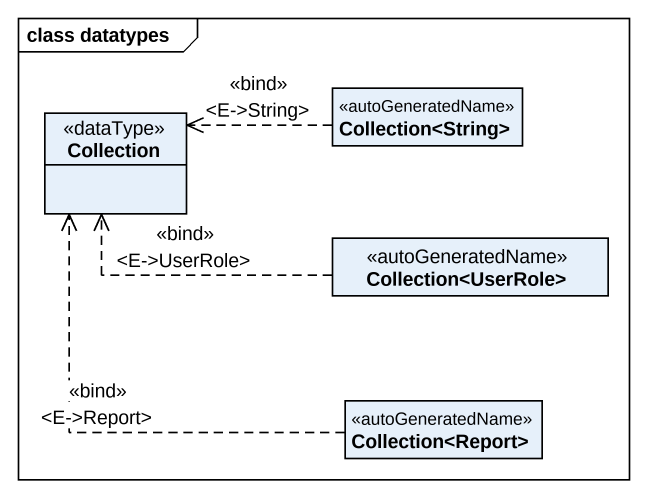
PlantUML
@startuml
mainframe class datatypes
hide circle
hide empty members
class Collection <<dataType>>
class "Collection<String>" as Collection_String <<autoGeneratedName>>
class "Collection<UserRole>" as Collection_UserRole <<autoGeneratedName>>
class "Collection<Report>" as Collection_Report <<autoGeneratedName>>
Collection_String .left.> Collection : <<bind>>\n<E->String>
Collection_UserRole .left.> Collection : <<bind>>\n<E->UserRole>
Collection_Report .up.> Collection : <<bind>>\n<E->Report>
@enduml
